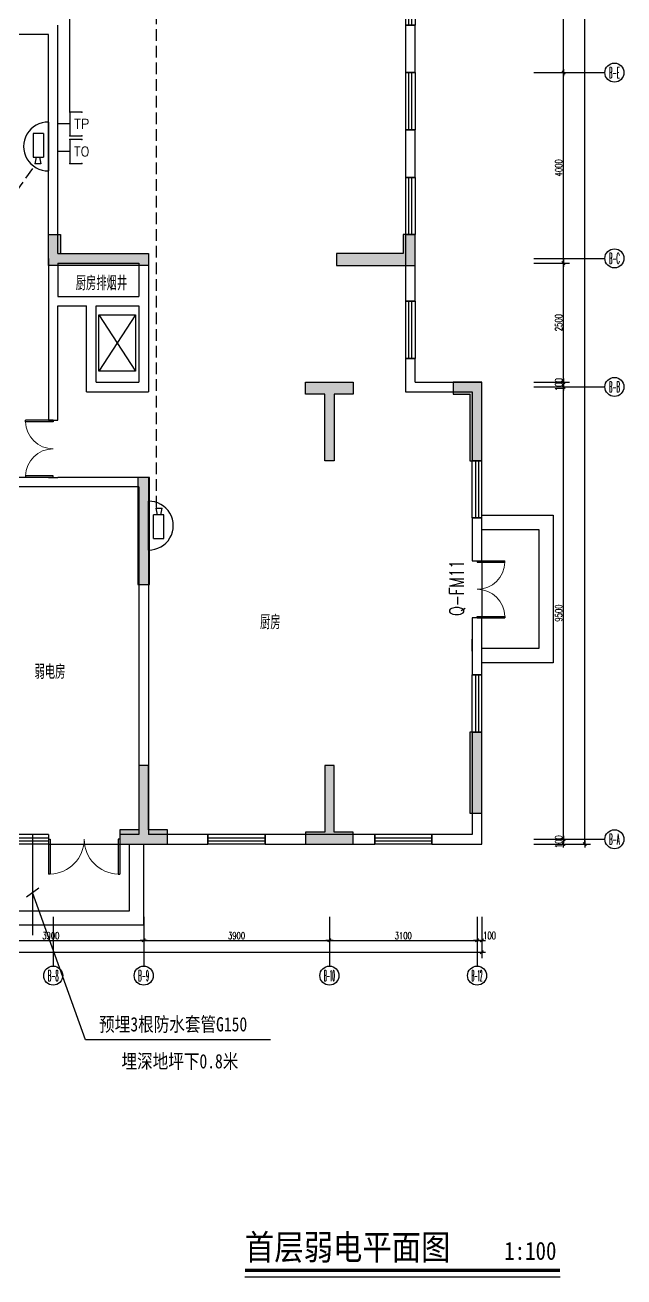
# Model space of a CAD drawing. Extents: x -41969 to 449372, y 65390 to 759577.
# Drawn here: x 86501 to 99077, y 693900 to 720192 of the extents above; entities that cross this region are included whole.
import ezdxf
from ezdxf.enums import TextEntityAlignment as Align

# ---------------------------------------------------------------- set-up
doc = ezdxf.new("R2010")
doc.units = 0
doc.header["$LTSCALE"] = 1000
doc.header["$MEASUREMENT"] = 0
doc.linetypes.add('DASH', pattern=[0.35, 0.25, -0.1])
for name, color, linetype in [('0-电气文字', 6, 'Continuous'), ('AXIS_TEXT', 7, 'Continuous'), ('DIM_SYMB', 3, 'Continuous'), ('ELEVATOR', 1, 'Continuous'), ('EQUIP-通讯', 241, 'Continuous'), ('IN-door', 2, 'Continuous'), ('jg新结构柱', 9, 'Continuous'), ('PUB_TEXT', 7, 'Continuous'), ('WALL', 7, 'Continuous'), ('WINDOW', 2, 'Continuous'), ('WINDOW_TEXT', 7, 'Continuous'), ('WIRE-照明', 120, 'Continuous'), ('安保设备SA', 241, 'Continuous'), ('室外建筑', 8, 'Continuous'), ('标注', 1, 'Continuous')]:
    doc.layers.add(name, color=color, linetype=linetype)
doc.styles.add('-宋体', font='', dxfattribs={"width": 1.3})
doc.styles.add('_TCH_AXIS', font='COMPLEX', dxfattribs={"bigfont": 'GBCBIG'})
doc.styles.add('_TCH_WINDOW', font='SIMPLEX', dxfattribs={"height": 3.5, "bigfont": 'GBCBIG'})
doc.styles.add('_TEL_DIM', font='SIMPLEX', dxfattribs={"width": 0.8, "height": 3.5, "bigfont": 'HZTXT'})
doc.styles.add('COMPLEX', font='complex_.ttf')
doc.styles.add('DIM_FONT', font='SIMPLEX', dxfattribs={"width": 0.7, "bigfont": 'GBCBIG'})
doc.styles.get("Standard").update_dxf_attribs({"font": 'gbenor.shx', "bigfont": 'gbcbig.shx'})
doc.styles.add('宋体', font='', dxfattribs={"width": 0.85})
doc.styles.get('-宋体').set_extended_font_data('NSimSun')
doc.styles.get('宋体').set_extended_font_data('NSimSun')
doc.dimstyles.new('DIMN', dxfattribs={"dimtxt": 300, "dimasz": 1, "dimexe": 250, "dimexo": 0, "dimgap": 150, "dimtad": 1, "dimdec": 0, "dimzin": 0, "dimdsep": 46, "dimtxsty": 'DIM_FONT', "dimblk": '_DIMX', "dimcen": 0.09, "dimclrd": 1, "dimclrt": 7, "dimadec": 0, "dimazin": 0, "dimtfac": 1, "dimtdec": 0, "dimtix": 1, "dimtmove": 2, "dimatfit": 3, "dimldrblk": '_DIMX', "dimfxl": 0, "dimtolj": 1, "dimtzin": 0, "dimarcsym": 0})

# ---------------------------------------------------------------- blocks, each defined once
blk = doc.blocks.new('asdsdggf54554')
at = {"layer": 'jg新结构柱'}
h = blk.add_hatch(color=256, dxfattribs=at)
h.paths.add_polyline_path([(-88250, -2243116), (-88771, -2243116), (-88771, -2243366), (-88250, -2243366)])
h.paths.add_polyline_path([(-77521, -2218066), (-77521, -2217666), (-78321, -2217666), (-78321, -2218066)])
h.paths.add_polyline_path([(-86921, -2218066), (-86921, -2217666), (-87721, -2217666), (-87721, -2218066)])
h.paths.add_polyline_path([(-86971, -2243366), (-87550, -2243366), (-87550, -2243116), (-87221, -2243116), (-87221, -2240916), (-86971, -2240916)])
h.paths.add_polyline_path([(-86921, -2235516), (-89271, -2235516), (-89271, -2235816), (-87221, -2235816), (-87221, -2237016), (-86921, -2237016)])
h.paths.add_polyline_path([(-85221, -2240666), (-85221, -2240016), (-84971, -2240016), (-84971, -2240416), (-83121, -2240416), (-83121, -2240666)])
h.paths.add_polyline_path([(-77521, -2240666), (-77521, -2240016), (-77771, -2240016), (-77771, -2240416), (-79171, -2240416), (-79171, -2240666)])
h.paths.add_polyline_path([(-77521, -2224816), (-77521, -2225466), (-77821, -2225466), (-77821, -2225116), (-79171, -2225116), (-79171, -2224816)])
h.paths.add_polyline_path([(-85321, -2224816), (-85321, -2225516), (-85021, -2225516), (-85021, -2225116), (-83571, -2225116), (-83571, -2224816)])
h.paths.add_polyline_path([(-83571, -2232566), (-83571, -2232866), (-84921, -2232866), (-84921, -2233416), (-85221, -2233416), (-85221, -2232016), (-84921, -2232016), (-84921, -2232566)])
h.paths.add_polyline_path([(-79171, -2232566), (-79171, -2232866), (-77821, -2232866), (-77821, -2233416), (-77521, -2233416), (-77521, -2232016), (-77821, -2232016), (-77821, -2232566)])
h.paths.add_polyline_path([(-76121, -2243116), (-76721, -2243116), (-76721, -2243366), (-76371, -2243366), (-76371, -2244766), (-76121, -2244766)])
h.paths.add_polyline_path([(-79221, -2244766), (-79421, -2244766), (-79421, -2243366), (-79821, -2243366), (-79821, -2243116), (-78821, -2243116), (-78821, -2243366), (-79221, -2243366)])
h.paths.add_polyline_path([(-76371, -2252166), (-76121, -2252166), (-76121, -2251916), (-76121, -2250466), (-76371, -2250466)])
h.paths.add_polyline_path([(-83096, -2245116), (-83346, -2245116), (-83346, -2245366), (-83346, -2247366), (-83096, -2247366)])
h.paths.add_polyline_path([(-79221, -2251166), (-79421, -2251166), (-79421, -2252566), (-79821, -2252566), (-79821, -2252816), (-78821, -2252816), (-78821, -2252566), (-79221, -2252566)])
h.paths.add_polyline_path([(-83121, -2251166), (-83321, -2251166), (-83321, -2252516), (-83721, -2252516), (-83721, -2252816), (-82721, -2252816), (-82721, -2252516), (-83121, -2252516)])
h.paths.add_polyline_path([(-95021, -2243416), (-95021, -2242116), (-94721, -2242116), (-94721, -2243116), (-93371, -2243116), (-93371, -2243416)])
h.paths.add_polyline_path([(-97021, -2235516), (-94821, -2235516), (-94821, -2235816), (-96721, -2235816), (-96721, -2237266), (-97021, -2237266)])
h.paths.add_polyline_path([(-96771, -2243365), (-97421, -2243365), (-97421, -2243115), (-97021, -2243115), (-97021, -2241665), (-96771, -2241665)])
h.paths.add_polyline_path([(-91171, -2247015), (-90871, -2247015), (-90871, -2245415), (-90521, -2245415), (-90521, -2245115), (-91521, -2245115), (-91521, -2245415), (-91171, -2245415)])
h.paths.add_polyline_path([(-90871, -2251166), (-91171, -2251166), (-91171, -2252516), (-91721, -2252516), (-91721, -2252816), (-90321, -2252816), (-90321, -2252516), (-90871, -2252516)])
h.paths.add_polyline_path([(-98946, -2245116), (-98696, -2245116), (-98696, -2245366), (-98696, -2247366), (-98946, -2247366)])
h.paths.add_polyline_path([(-105671, -2252166), (-105921, -2252166), (-105921, -2251916), (-105921, -2250466), (-105671, -2250466)])
h.paths.add_polyline_path([(-98721, -2251166), (-98921, -2251166), (-98921, -2252516), (-99321, -2252516), (-99321, -2252816), (-98321, -2252816), (-98321, -2252516), (-98721, -2252516)])
h.paths.add_polyline_path([(-102621, -2251166), (-102821, -2251166), (-102821, -2252566), (-103221, -2252566), (-103221, -2252816), (-102221, -2252816), (-102221, -2252566), (-102621, -2252566)])
h.paths.add_polyline_path([(-105921, -2243116), (-105321, -2243116), (-105321, -2243366), (-105671, -2243366), (-105671, -2244766), (-105921, -2244766)])
h.paths.add_polyline_path([(-102821, -2244765), (-102621, -2244765), (-102621, -2243365), (-102221, -2243365), (-102221, -2243115), (-103221, -2243115), (-103221, -2243365), (-102821, -2243365)])
h.paths.add_polyline_path([(-105121, -2236016), (-105121, -2235616), (-105921, -2235616), (-105921, -2236016)])
h.paths.add_polyline_path([(-96221, -2218066), (-96221, -2217666), (-97021, -2217666), (-97021, -2218066)])
h.paths.add_polyline_path([(-105121, -2218066), (-105121, -2217666), (-105921, -2217666), (-105921, -2218066)])
for points in [[(-85221, -2240666), (-85221, -2240016), (-84971, -2240016), (-84971, -2240416), (-83121, -2240416), (-83121, -2240666)], [(-77521, -2240666), (-77521, -2240016), (-77771, -2240016), (-77771, -2240416), (-79171, -2240416), (-79171, -2240666)], [(-79221, -2244766), (-79421, -2244766), (-79421, -2243366), (-79821, -2243366), (-79821, -2243116), (-78821, -2243116), (-78821, -2243366), (-79221, -2243366)], [(-76121, -2243116), (-76721, -2243116), (-76721, -2243366), (-76371, -2243366), (-76371, -2244766), (-76121, -2244766)], [(-83096, -2245116), (-83346, -2245116), (-83346, -2245366), (-83346, -2245366), (-83346, -2247366), (-83096, -2247366)], [(-76371, -2252166), (-76121, -2252166), (-76121, -2251916), (-76121, -2251916), (-76121, -2250466), (-76371, -2250466)], [(-83121, -2251166), (-83321, -2251166), (-83321, -2252516), (-83721, -2252516), (-83721, -2252816), (-82721, -2252816), (-82721, -2252516), (-83121, -2252516)], [(-79221, -2251166), (-79421, -2251166), (-79421, -2252566), (-79821, -2252566), (-79821, -2252816), (-78821, -2252816), (-78821, -2252566), (-79221, -2252566)]]:
    blk.add_lwpolyline(points, close=True, dxfattribs=at)
blk = doc.blocks.new('_DIMX')
blk.add_line((-150, 0), (150, 0))
at = {"const_width": 50}
blk.add_lwpolyline([(-70, -70), (70, 70)], dxfattribs=at)
blk = doc.blocks.new('*D86')
at = {"layer": 'Defpoints', "color": 0}
for p in [(116969, -2167744), (117594, -2167744), (116969, -2167844)]:
    blk.add_point(p, dxfattribs=at)
at = {"layer": '标注', "color": 0, "lineweight": -2}
for p, q in [((116969, -2167744), (117719, -2167744)), ((116969, -2167844), (117719, -2167844))]:
    blk.add_line(p, q, dxfattribs=at)
at = {"layer": '标注', "color": 1, "lineweight": -2}
for p, q in [((117594, -2167743), (117594, -2167743)), ((117594, -2167844), (117594, -2167744)), ((117594, -2167844), (117594, -2167845))]:
    blk.add_line(p, q, dxfattribs=at)
at = {"layer": '标注', "color": 1, "lineweight": -2, "xscale": 0.5, "yscale": 0.5, "zscale": 0.5}
for p, rotation in [((117594, -2167744), 270), ((117594, -2167844), 90)]:
    blk.add_blockref('_DIMX', p, dxfattribs=dict(at, rotation=rotation))
at = {"layer": '标注', "color": 7, "insert": (117494, -2167794), "char_height": 150, "attachment_point": 5, "rotation": 90, "style": 'DIM_FONT'}
blk.add_mtext('\\A1;100', dxfattribs=at)
blk = doc.blocks.new('*D87')
at = {"layer": 'Defpoints', "color": 0}
for p in [(116969, -2158244), (117594, -2158244), (116969, -2167744)]:
    blk.add_point(p, dxfattribs=at)
at = {"layer": '标注', "color": 0, "lineweight": -2}
for p, q in [((116969, -2158244), (117719, -2158244)), ((116969, -2167744), (117719, -2167744))]:
    blk.add_line(p, q, dxfattribs=at)
at = {"layer": '标注', "color": 1, "lineweight": -2}
blk.add_line((117594, -2167743), (117594, -2158244), dxfattribs=at)
at = {"layer": '标注', "color": 1, "lineweight": -2, "xscale": 0.5, "yscale": 0.5, "zscale": 0.5}
for p, rotation in [((117594, -2158244), 90), ((117594, -2167744), 270)]:
    blk.add_blockref('_DIMX', p, dxfattribs=dict(at, rotation=rotation))
at = {"layer": '标注', "color": 7, "insert": (117494, -2162994), "char_height": 150, "attachment_point": 5, "rotation": 90, "style": 'DIM_FONT'}
blk.add_mtext('\\A1;9500', dxfattribs=at)
blk = doc.blocks.new('*D88')
at = {"layer": 'Defpoints', "color": 0}
for p in [(116969, -2158144), (116969, -2158244), (117594, -2158144)]:
    blk.add_point(p, dxfattribs=at)
at = {"layer": '标注', "color": 0, "lineweight": -2}
for p, q in [((116969, -2158144), (117719, -2158144)), ((116969, -2158244), (117719, -2158244))]:
    blk.add_line(p, q, dxfattribs=at)
at = {"layer": '标注', "color": 1, "lineweight": -2}
blk.add_line((117594, -2158243), (117594, -2158144), dxfattribs=at)
at = {"layer": '标注', "color": 1, "lineweight": -2, "xscale": 0.5, "yscale": 0.5, "zscale": 0.5}
for p, rotation in [((117594, -2158144), 90), ((117594, -2158244), 270)]:
    blk.add_blockref('_DIMX', p, dxfattribs=dict(at, rotation=rotation))
at = {"layer": '标注', "color": 7, "insert": (117496, -2158194), "char_height": 150, "attachment_point": 5, "rotation": 90, "style": 'DIM_FONT'}
blk.add_mtext('\\A1;100', dxfattribs=at)
blk = doc.blocks.new('*D89')
at = {"layer": 'Defpoints', "color": 0}
for p in [(116969, -2155644), (117594, -2155644), (116969, -2158144)]:
    blk.add_point(p, dxfattribs=at)
at = {"layer": '标注', "color": 0, "lineweight": -2}
for p, q in [((116969, -2155644), (117719, -2155644)), ((116969, -2158144), (117719, -2158144))]:
    blk.add_line(p, q, dxfattribs=at)
at = {"layer": '标注', "color": 1, "lineweight": -2}
blk.add_line((117594, -2158143), (117594, -2155644), dxfattribs=at)
at = {"layer": '标注', "color": 1, "lineweight": -2, "xscale": 0.5, "yscale": 0.5, "zscale": 0.5}
for p, rotation in [((117594, -2155644), 90), ((117594, -2158144), 270)]:
    blk.add_blockref('_DIMX', p, dxfattribs=dict(at, rotation=rotation))
at = {"layer": '标注', "color": 7, "insert": (117494, -2156894), "char_height": 150, "attachment_point": 5, "rotation": 90, "style": 'DIM_FONT'}
blk.add_mtext('\\A1;2500', dxfattribs=at)
blk = doc.blocks.new('*D90')
at = {"layer": 'Defpoints', "color": 0}
for p in [(116969, -2151644), (117594, -2151644), (116969, -2155644)]:
    blk.add_point(p, dxfattribs=at)
at = {"layer": '标注', "color": 0, "lineweight": -2}
for p, q in [((116969, -2151644), (117719, -2151644)), ((116969, -2155644), (117719, -2155644))]:
    blk.add_line(p, q, dxfattribs=at)
at = {"layer": '标注', "color": 1, "lineweight": -2}
blk.add_line((117594, -2155643), (117594, -2151644), dxfattribs=at)
at = {"layer": '标注', "color": 1, "lineweight": -2, "xscale": 0.5, "yscale": 0.5, "zscale": 0.5}
for p, rotation in [((117594, -2151644), 90), ((117594, -2155644), 270)]:
    blk.add_blockref('_DIMX', p, dxfattribs=dict(at, rotation=rotation))
at = {"layer": '标注', "color": 7, "insert": (117494, -2153644), "char_height": 150, "attachment_point": 5, "rotation": 90, "style": 'DIM_FONT'}
blk.add_mtext('\\A1;4000', dxfattribs=at)
blk = doc.blocks.new('*D91')
at = {"layer": 'Defpoints', "color": 0}
for p in [(116969, -2147744), (117594, -2147744), (116969, -2151644)]:
    blk.add_point(p, dxfattribs=at)
at = {"layer": '标注', "color": 0, "lineweight": -2}
for p, q in [((116969, -2147744), (117719, -2147744)), ((116969, -2151644), (117719, -2151644))]:
    blk.add_line(p, q, dxfattribs=at)
at = {"layer": '标注', "color": 1, "lineweight": -2}
blk.add_line((117594, -2151643), (117594, -2147744), dxfattribs=at)
at = {"layer": '标注', "color": 1, "lineweight": -2, "xscale": 0.5, "yscale": 0.5, "zscale": 0.5}
for p, rotation in [((117594, -2147744), 90), ((117594, -2151644), 270)]:
    blk.add_blockref('_DIMX', p, dxfattribs=dict(at, rotation=rotation))
at = {"layer": '标注', "color": 7, "insert": (117494, -2149694), "char_height": 150, "attachment_point": 5, "rotation": 90, "style": 'DIM_FONT'}
blk.add_mtext('\\A1;3900', dxfattribs=at)
blk = doc.blocks.new('*D96')
at = {"layer": 'Defpoints', "color": 0}
for p in [(116969, -2132694), (118039, -2132694), (116969, -2167844)]:
    blk.add_point(p, dxfattribs=at)
at = {"layer": '标注', "color": 0, "lineweight": -2}
for p, q in [((116969, -2132694), (118164, -2132694)), ((116969, -2167844), (118164, -2167844))]:
    blk.add_line(p, q, dxfattribs=at)
at = {"layer": '标注', "color": 1, "lineweight": -2}
blk.add_line((118039, -2167843), (118039, -2132694), dxfattribs=at)
at = {"layer": '标注', "color": 1, "lineweight": -2, "xscale": 0.5, "yscale": 0.5, "zscale": 0.5}
for p, rotation in [((118039, -2132694), 90), ((118039, -2167844), 270)]:
    blk.add_blockref('_DIMX', p, dxfattribs=dict(at, rotation=rotation))
at = {"layer": '标注', "color": 7, "insert": (117939, -2150269), "char_height": 150, "attachment_point": 5, "rotation": 90, "style": 'DIM_FONT'}
blk.add_mtext('\\A1;35150', dxfattribs=at)
blk = doc.blocks.new('*D102')
at = {"layer": 'Defpoints', "color": 0}
for p in [(104879, -2169371), (108779, -2169371), (108779, -2169867)]:
    blk.add_point(p, dxfattribs=at)
at = {"layer": '标注', "color": 0, "lineweight": -2}
for p, q in [((104879, -2169371), (104879, -2169992)), ((108779, -2169371), (108779, -2169992))]:
    blk.add_line(p, q, dxfattribs=at)
at = {"layer": '标注', "color": 1, "lineweight": -2}
blk.add_line((104880, -2169867), (108779, -2169867), dxfattribs=at)
at = {"layer": '标注', "color": 1, "lineweight": -2, "xscale": 0.5, "yscale": 0.5, "zscale": 0.5, "rotation": 180}
blk.add_blockref('_DIMX', (104879, -2169867), dxfattribs=at)
at = {"layer": '标注', "color": 1, "lineweight": -2, "xscale": 0.5, "yscale": 0.5, "zscale": 0.5}
blk.add_blockref('_DIMX', (108779, -2169867), dxfattribs=at)
at = {"layer": '标注', "color": 7, "insert": (106829, -2169767), "char_height": 150, "attachment_point": 5, "style": 'DIM_FONT'}
blk.add_mtext('\\A1;3900', dxfattribs=at)
blk = doc.blocks.new('*D103')
at = {"layer": 'Defpoints', "color": 0}
for p in [(108779, -2169371), (112679, -2169371), (112679, -2169867)]:
    blk.add_point(p, dxfattribs=at)
at = {"layer": '标注', "color": 0, "lineweight": -2}
for p, q in [((108779, -2169371), (108779, -2169992)), ((112679, -2169371), (112679, -2169992))]:
    blk.add_line(p, q, dxfattribs=at)
at = {"layer": '标注', "color": 1, "lineweight": -2}
blk.add_line((108780, -2169867), (112679, -2169867), dxfattribs=at)
at = {"layer": '标注', "color": 1, "lineweight": -2, "xscale": 0.5, "yscale": 0.5, "zscale": 0.5, "rotation": 180}
blk.add_blockref('_DIMX', (108779, -2169867), dxfattribs=at)
at = {"layer": '标注', "color": 1, "lineweight": -2, "xscale": 0.5, "yscale": 0.5, "zscale": 0.5}
blk.add_blockref('_DIMX', (112679, -2169867), dxfattribs=at)
at = {"layer": '标注', "color": 7, "insert": (110729, -2169767), "char_height": 150, "attachment_point": 5, "style": 'DIM_FONT'}
blk.add_mtext('\\A1;3900', dxfattribs=at)
blk = doc.blocks.new('*D104')
at = {"layer": 'Defpoints', "color": 0}
for p in [(112679, -2169371), (115779, -2169371), (115779, -2169867)]:
    blk.add_point(p, dxfattribs=at)
at = {"layer": '标注', "color": 0, "lineweight": -2}
for p, q in [((112679, -2169371), (112679, -2169992)), ((115779, -2169371), (115779, -2169992))]:
    blk.add_line(p, q, dxfattribs=at)
at = {"layer": '标注', "color": 1, "lineweight": -2}
blk.add_line((112680, -2169867), (115779, -2169867), dxfattribs=at)
at = {"layer": '标注', "color": 1, "lineweight": -2, "xscale": 0.5, "yscale": 0.5, "zscale": 0.5, "rotation": 180}
blk.add_blockref('_DIMX', (112679, -2169867), dxfattribs=at)
at = {"layer": '标注', "color": 1, "lineweight": -2, "xscale": 0.5, "yscale": 0.5, "zscale": 0.5}
blk.add_blockref('_DIMX', (115779, -2169867), dxfattribs=at)
at = {"layer": '标注', "color": 7, "insert": (114229, -2169767), "char_height": 150, "attachment_point": 5, "style": 'DIM_FONT'}
blk.add_mtext('\\A1;3100', dxfattribs=at)
blk = doc.blocks.new('*D105')
at = {"layer": 'Defpoints', "color": 0}
for p in [(115779, -2169371), (115879, -2169371), (115879, -2169867)]:
    blk.add_point(p, dxfattribs=at)
at = {"layer": '标注', "color": 0, "lineweight": -2}
for p, q in [((115779, -2169371), (115779, -2169992)), ((115879, -2169371), (115879, -2169992))]:
    blk.add_line(p, q, dxfattribs=at)
at = {"layer": '标注', "color": 1, "lineweight": -2}
blk.add_line((115780, -2169867), (115879, -2169867), dxfattribs=at)
at = {"layer": '标注', "color": 1, "lineweight": -2, "xscale": 0.5, "yscale": 0.5, "zscale": 0.5, "rotation": 180}
blk.add_blockref('_DIMX', (115779, -2169867), dxfattribs=at)
at = {"layer": '标注', "color": 1, "lineweight": -2, "xscale": 0.5, "yscale": 0.5, "zscale": 0.5}
blk.add_blockref('_DIMX', (115879, -2169867), dxfattribs=at)
at = {"layer": '标注', "color": 7, "insert": (116041, -2169766), "char_height": 150, "attachment_point": 5, "style": 'DIM_FONT'}
blk.add_mtext('\\A1;100', dxfattribs=at)
blk = doc.blocks.new('*D106')
at = {"layer": 'Defpoints', "color": 0}
for p in [(86079, -2169371), (115879, -2169371), (115879, -2170117)]:
    blk.add_point(p, dxfattribs=at)
at = {"layer": '标注', "color": 0, "lineweight": -2}
for p, q in [((86079, -2169371), (86079, -2170242)), ((115879, -2169371), (115879, -2170242))]:
    blk.add_line(p, q, dxfattribs=at)
at = {"layer": '标注', "color": 1, "lineweight": -2}
blk.add_line((86080, -2170117), (115879, -2170117), dxfattribs=at)
at = {"layer": '标注', "color": 1, "lineweight": -2, "xscale": 0.5, "yscale": 0.5, "zscale": 0.5, "rotation": 180}
blk.add_blockref('_DIMX', (86079, -2170117), dxfattribs=at)
at = {"layer": '标注', "color": 1, "lineweight": -2, "xscale": 0.5, "yscale": 0.5, "zscale": 0.5}
blk.add_blockref('_DIMX', (115879, -2170117), dxfattribs=at)
at = {"layer": '标注', "color": 7, "insert": (100979, -2170017), "char_height": 150, "attachment_point": 5, "style": 'DIM_FONT'}
blk.add_mtext('\\A1;29800', dxfattribs=at)
blk = doc.blocks.new('_AXISO')
blk.add_circle((0, 0), 0.5)
at = {"layer": 'AXIS_TEXT', "style": 'COMPLEX', "width": 1.041667}
blk.add_attdef('A', text='', height=0.56, dxfattribs=at).set_placement((-0.25, -0.28), (0.25, -0.28), align=Align.FIT)
blk = doc.blocks.new('$WINLIB2D$00000001')
at = {"color": 0}
for points in [[(-0.5, 0.5), (-0.5, -0.5)], [(-0.5, 0.5), (0.5, 0.5)], [(0.5, -0.5), (0.5, 0.5)], [(0.5, 0.167), (-0.5, 0.167)], [(0.5, -0.167), (-0.5, -0.167)], [(-0.5, -0.5), (0.5, -0.5)]]:
    blk.add_lwpolyline(points, dxfattribs=at)
blk = doc.blocks.new('$DorLib2D$00000002')
for p, q in [((-0.5, 0), (-0.5, 0.4875)), ((-0.475, 0.4875), (-0.5, 0.4875)), ((-0.475, 0), (-0.475, 0.4875)), ((0.475, 0), (0.475, 0.4875)), ((0.475, 0.4875), (0.5, 0.4875)), ((0.5, 0), (0.5, 0.4875)), ((-0.5, 0), (-0.475, 0)), ((0.5, 0), (0.475, 0))]:
    blk.add_line(p, q)
at = {"lineweight": 13}
for centre, start, end in [((-0.4875, 0), 0, 88.53072), ((0.4875, 0), 91.46928, 180)]:
    blk.add_arc(centre, 0.4875, start, end, dxfattribs=at)
blk = doc.blocks.new('$equip$00001847')
for p, q in [((-0.5, 0.499), (-0.5, 0.999)), ((0.5, 0.999), (0.5, 0.499)), ((0.5, 0.499), (-0.5, 0.499)), ((0, 0.5), (0, 0))]:
    blk.add_line(p, q)
for p in [(-0.5, 0.999), (0.5, 0.999), (-0.5, 0.499), (0, 0), (0.5, 0.499)]:
    blk.add_point(p)
at = {"color": 7, "style": '_TEL_DIM'}
blk.add_attdef('$TEXT$', text='', height=0.4, dxfattribs=at).set_placement((0, 0.999), align=Align.MIDDLE_CENTER)
at = {"color": 7, "style": '_TEL_DIM', "flags": 1}
blk.add_attdef('A', text='', height=0.00002, dxfattribs=at).set_placement((0, 0), align=Align.MIDDLE_CENTER)
blk = doc.blocks.new('A$C59FF3FA0')
at = {"layer": '安保设备SA'}
for p, q in [((0, 724), (1426, 724)), ((334, 575), (334, 273)), ((334, 575), (1024, 575)), ((1024, 273), (1024, 575)), ((1024, 461), (1224, 500)), ((1224, 500), (1224, 322)), ((334, 273), (1024, 273)), ((1024, 361), (1224, 322))]:
    blk.add_line(p, q, dxfattribs=at)
blk.add_ellipse((713, 713), major_axis=(-713, 11), ratio=1, start_param=0.00047, end_param=3.17192, dxfattribs=at)
blk = doc.blocks.new('A$C1C350876')
at = {"layer": '标注', "color": 1}
for p, q in [((17114.5, 5435), (18608.9, 5435)), ((17114.5, 1535), (18608.9, 1535)), ((17114.5, -1165), (18608.9, -1165)), ((17114.5, -10665), (18608.9, -10665)), ((7024.6, -12291.6), (7024.6, -13329.1)), ((8924.6, -12291.6), (8924.6, -13329.1)), ((12824.6, -12291.6), (12824.6, -13329.1)), ((15924.6, -12291.6), (15924.6, -13329.1))]:
    blk.add_line(p, q, dxfattribs=at)
for centre in [(18808.9, 5435), (18808.9, 1535), (18808.9, -1165), (18808.9, -10665)]:
    blk.add_circle(centre, 200, dxfattribs=at)
ref = blk.add_blockref('_AXISO', (7024.6, -13529.1), dxfattribs=dict(at, xscale=400, yscale=400, zscale=400))
ref.add_attrib('A', 'B-8', dxfattribs={"layer": 'AXIS_TEXT', "height": 226.27, "style": '_TCH_AXIS', "width": 0.33871}).set_placement((6911.5, -13642.2), (7137.8, -13642.2), align=Align.FIT)
ref = blk.add_blockref('_AXISO', (8924.6, -13529.1), dxfattribs=dict(at, xscale=400, yscale=400, zscale=400))
ref.add_attrib('A', 'B-9', dxfattribs={"layer": 'AXIS_TEXT', "height": 226.27, "style": '_TCH_AXIS', "width": 0.33871}).set_placement((8811.5, -13642.2), (9037.8, -13642.2), align=Align.FIT)
ref = blk.add_blockref('_AXISO', (12824.6, -13529.1), dxfattribs=dict(at, xscale=400, yscale=400, zscale=400))
ref.add_attrib('A', 'B-10', dxfattribs={"layer": 'AXIS_TEXT', "height": 226.27, "style": '_TCH_AXIS', "width": 0.272727}).set_placement((12711.5, -13642.2), (12937.8, -13642.2), align=Align.FIT)
ref = blk.add_blockref('_AXISO', (15924.6, -13529.1), dxfattribs=dict(at, xscale=400, yscale=400, zscale=400))
ref.add_attrib('A', 'B-12', dxfattribs={"layer": 'AXIS_TEXT', "height": 226.27, "style": '_TCH_AXIS', "width": 0.272727}).set_placement((15811.5, -13642.2), (16037.8, -13642.2), align=Align.FIT)
at = {"layer": '标注', "color": 0, "style": '_TCH_AXIS'}
for s, width, p, p2 in [('B-E', 0.328125, (18695.8, 5321.9), (18922.1, 5321.9)), ('B-C', 0.333333, (18695.8, 1421.9), (18922.1, 1421.9)), ('B-B', 0.323077, (18695.8, -1278.1), (18922.1, -1278.1)), ('B-A', 0.318182, (18695.8, -10778.1), (18922.1, -10778.1))]:
    blk.add_text(s, height=226.27, dxfattribs=dict(at, width=width)).set_placement(p, p2, align=Align.FIT)
at = {"layer": '标注', "color": 1}
for p1, p2, distance, picture, middle in [((17114.5, -10765), (17114.5, 24385), -1069.7, '*D96', (18084.2, 6810)), ((17114.5, 5435), (17114.5, 9335), -625.4, '*D91', (17639.9, 7385)), ((17114.5, 1435), (17114.5, 5435), -625.4, '*D90', (17639.9, 3435)), ((17114.5, -1065), (17114.5, 1435), -625.4, '*D89', (17639.9, 185)), ((17114.5, -10665), (17114.5, -1165), -625.4, '*D87', (17639.9, -5915)), ((17114.5, -10765), (17114.5, -10665), -625.4, '*D86', (17639.9, -10715)), ((-13775.4, -12291.6), (16024.6, -12291.6), -746.8, '*D106', (1124.6, -12938.4)), ((5024.6, -12291.6), (8924.6, -12291.6), -496.8, '*D102', (6974.6, -12688.4)), ((8924.6, -12291.6), (12824.6, -12291.6), -496.8, '*D103', (10874.6, -12688.4)), ((12824.6, -12291.6), (15924.6, -12291.6), -496.8, '*D104', (14374.6, -12688.4))]:
    dim = blk.add_aligned_dim(p1=p1, p2=p2, distance=distance, dimstyle='DIMN', override={"dimscale": 0.5, "dimgap": 50}, dxfattribs=at)
    dim.commit()
    dim.dimension.update_dxf_attribs({"geometry": picture, "text_midpoint": middle, "insert": (-99854.4, 2157078.9)})
for base, p1, p2, angle, picture, middle in [((17739.9, -1065), (17114.5, -1165), (17114.5, -1065), 90, '*D88', (17641.9, -1115)), ((16024.6, -12788.4), (15924.6, -12291.6), (16024.6, -12291.6), 0, '*D105', (16187, -12687.2))]:
    dim = blk.add_linear_dim(base=base, p1=p1, p2=p2, angle=angle, dimstyle='DIMN', override={"dimscale": 0.5, "dimgap": 50}, dxfattribs=at)
    dim.commit()
    dim.dimension.update_dxf_attribs({"geometry": picture, "text_midpoint": middle, "dimtype": 129, "insert": (-99854.4, 2157078.9)})

msp = doc.modelspace()

# ---------------------------------------------------------------- linework, layer by layer
at = {"layer": '0-电气文字', "linetype": 'Continuous'}
for p, q in [((86786.9, 702063.5), (86532.9, 701874.4)), ((87771.3, 698878.8), (86654.5, 701971.8)), ((91654.6, 698878.8), (87771.3, 698878.8))]:
    msp.add_line(p, q, dxfattribs=at)
at = {"layer": 'DIM_SYMB', "const_width": 70}
msp.add_lwpolyline([(91117.4, 694039.8), (97733.7, 694039.8)], dxfattribs=at)
at = {"layer": 'DIM_SYMB'}
msp.add_lwpolyline([(91117.4, 693899.8), (97733.7, 693899.8)], dxfattribs=at)
at = {"layer": 'ELEVATOR'}
msp.add_lwpolyline([(88051.9, 714108.3), (88817.8, 714108.3), (88817.8, 712921.8), (88051.9, 712921.8)], close=True, dxfattribs=at)
for points in [[(88817.8, 714108.3), (88051.9, 712921.8)], [(88051.9, 714108.3), (88817.8, 712921.8)]]:
    msp.add_lwpolyline(points, dxfattribs=at)
at = {"layer": 'IN-door'}
for p, q in [((96092.4, 708941.8), (96092.4, 707741.8)), ((86992.3, 702992.2), (88492.3, 702992.2))]:
    msp.add_line(p, q, dxfattribs=at)
at = {"layer": 'WALL'}
for p, q in [((87192.3, 715392.2), (87192.3, 720192.2)), ((94492.3, 720192.2), (94492.3, 719192.2)), ((94692.3, 720192.2), (94492.3, 720192.2)), ((94692.3, 719192.2), (94692.3, 720192.2)), ((86992.3, 719992.2), (85192.3, 719992.2)), ((86992.3, 715292.2), (86992.3, 719992.2)), ((94492.3, 719192.2), (94692.3, 719192.2)), ((94492.3, 717992.2), (94492.3, 716992.2)), ((94692.3, 717992.2), (94492.3, 717992.2)), ((94692.3, 716992.2), (94692.3, 717992.2)), ((94492.3, 716992.2), (94692.3, 716992.2)), ((94492.3, 715792.2), (94492.3, 714391.7)), ((94692.3, 715792.2), (94492.3, 715792.2)), ((94692.3, 714391.7), (94692.3, 715792.2)), ((86992.3, 715292.2), (86992.3, 714392.2)), ((87192.3, 715392.2), (89092.3, 715392.2)), ((87192.3, 715192.2), (87192.3, 714492.2)), ((87192.3, 715192.2), (88892.3, 715192.2)), ((88892.3, 715192.2), (88892.3, 714492.2)), ((89092.3, 715392.2), (89092.3, 714392.2)), ((86992.3, 714392.2), (86992.3, 711892.2)), ((87192.3, 714492.2), (87892.3, 714492.2)), ((87892.3, 714492.2), (88892.3, 714492.2)), ((89092.3, 714392.2), (89092.3, 712492.2)), ((94492.3, 714391.7), (94692.3, 714391.7)), ((87192.3, 714292.2), (87792.3, 714292.2)), ((87192.3, 711892.2), (87192.3, 714292.2)), ((87792.3, 712492.2), (87792.3, 714292.2)), ((87992.3, 712692.2), (87992.3, 714292.2)), ((87992.3, 714292.2), (88892.3, 714292.2)), ((88892.3, 714292.2), (88892.3, 712692.2)), ((94692.3, 713191.7), (94492.3, 713191.7)), ((94492.3, 713191.7), (94492.3, 712492.2)), ((94692.3, 712692.2), (94692.3, 713191.7)), ((87992.3, 712692.2), (88892.3, 712692.2)), ((94692.3, 712692.2), (96092.3, 712692.2)), ((96092.3, 711041.8), (96092.3, 712692.2)), ((87792.3, 712492.2), (89092.3, 712492.2)), ((94492.3, 712492.2), (95892.3, 712492.2)), ((95892.3, 712492.2), (95892.3, 711041.8)), ((86992.3, 711892.2), (87192.3, 711892.2)), ((95892.3, 711041.8), (96092.3, 711041.8)), ((86992.3, 710692.2), (84992.3, 710692.2)), ((86992.3, 710692.2), (87192.3, 710692.2)), ((89092.3, 710692.2), (87192.3, 710692.2)), ((89092.3, 710692.2), (89092.3, 703192.2)), ((87092.3, 710492.2), (85192.3, 710492.2)), ((88892.3, 710492.2), (87092.3, 710492.2)), ((88892.3, 710492.2), (88892.3, 703192.2)), ((96092.3, 709841.8), (95892.3, 709841.8)), ((95892.3, 709841.8), (95892.3, 708941.8)), ((96092.3, 708941.8), (96092.3, 709841.8)), ((95892.3, 708941.8), (96092.3, 708941.8)), ((96092.3, 707741.8), (95892.3, 707741.8)), ((95892.3, 707741.8), (95892.3, 706542.2)), ((96092.3, 706542.2), (96092.3, 707741.8)), ((95892.3, 707291.8), (95892.3, 707042.2)), ((95892.3, 707041.8), (95892.3, 707291.8)), ((95892.3, 706542.2), (96092.3, 706542.2)), ((96092.3, 705342.2), (95892.3, 705342.2)), ((95892.3, 705342.2), (95892.3, 703192.2)), ((96092.3, 702992.2), (96092.3, 705342.2)), ((88892.3, 703192.2), (88492.3, 703192.2)), ((88492.3, 703192.2), (88492.3, 702992.2)), ((90342.3, 703192.2), (89092.3, 703192.2)), ((90342.3, 702992.2), (90342.3, 703192.2)), ((93842.3, 703192.2), (91542.3, 703192.2)), ((91542.3, 703192.2), (91542.3, 702992.2)), ((93842.3, 702992.2), (93842.3, 703192.2)), ((95892.3, 703192.2), (95042.3, 703192.2)), ((95042.3, 703192.2), (95042.3, 702992.2)), ((88492.3, 702992.2), (88992.3, 702992.2)), ((88992.3, 702992.2), (90342.3, 702992.2)), ((91542.3, 702992.2), (93842.3, 702992.2)), ((95042.3, 702992.2), (96092.3, 702992.2))]:
    msp.add_line(p, q, dxfattribs=at)
at = {"layer": 'WIRE-照明', "linetype": 'DASH'}
for p, q in [((89261.1, 710057.3), (89261.1, 730621.8)), ((85913.9, 716118.1), (86689.7, 717222.4))]:
    msp.add_line(p, q, dxfattribs=at)
at = {"layer": 'WIRE-照明'}
for p, q in [((87441.8, 718364.8), (87441.8, 720640.3)), ((86654.5, 703193.2), (86654.5, 701076.5))]:
    msp.add_line(p, q, dxfattribs=at)
at = {"layer": '室外建筑'}
for points in [[(96092.4, 709900.4), (97592.4, 709900.4), (97592.4, 706800.4), (96092.4, 706800.4)], [(96092.4, 709600.4), (97292.4, 709600.4), (97292.4, 707100.4), (96092.4, 707100.4)], [(81592.3, 702992.2), (81592.3, 701292.2), (88992.3, 701292.2), (88992.3, 702992.2)], [(81892.3, 702992.2), (81892.3, 701592.2), (88692.3, 701592.2), (88692.3, 702992.2)]]:
    msp.add_lwpolyline(points, dxfattribs=at)

# ---------------------------------------------------------------- block references
at = {"layer": 'EQUIP-通讯'}
ref = msp.add_blockref('$equip$00001847', (87192.3, 718114.8), dxfattribs=dict(at, xscale=-500.0000000000005, yscale=500, zscale=500, rotation=270.0000025044783))
ref.add_attrib('$TEXT$', 'TP', dxfattribs={"layer": '0', "color": 7, "height": 200, "style": '_TEL_DIM'}).set_placement((87691.8, 718114.8), align=Align.MIDDLE_CENTER)
ref = msp.add_blockref('$equip$00001847', (87192.3, 717536.6), dxfattribs=dict(at, xscale=-500.0000000000005, yscale=500, zscale=500, rotation=270.0000025044783))
ref.add_attrib('$TEXT$', 'TO', dxfattribs={"layer": '0', "color": 7, "height": 200, "style": '_TEL_DIM'}).set_placement((87691.8, 717536.6), align=Align.MIDDLE_CENTER)
at = {"layer": 'IN-door', "zscale": 200}
for p, xscale, yscale, rotation in [((87092.3, 711292.2), -1200, -1200, 269.9999997530657), ((87742.3, 703092.2), -1500, 1500, 180)]:
    msp.add_blockref('$DorLib2D$00000002', p, dxfattribs=dict(at, xscale=xscale, yscale=yscale, rotation=rotation))
at = {"layer": 'IN-door'}
ref = msp.add_blockref('$DorLib2D$00000002', (95992.3, 708341.8), dxfattribs=dict(at, xscale=1200, yscale=-1200, zscale=200, rotation=89.99999998474422))
ref.add_attrib('A', 'Q-FM11', (95713.4, 707786.8), dxfattribs={"layer": 'WINDOW_TEXT', "height": 297.5, "rotation": 90, "style": '_TCH_WINDOW', "width": 0.705882})
at = {"layer": 'jg新结构柱'}
msp.add_blockref('asdsdggf54554', (172213.1, 2955807.7), dxfattribs=at)
at = {"layer": 'WINDOW'}
for p, xscale, yscale, zscale, rotation in [((94592.3, 720792.2), 1200, 200, 1200, 270.0000000096431), ((94592.3, 718592.2), 1200, 200, 1200, 270.0000000096431), ((94592.3, 716392.2), 1200, 200, 1200, 270.0000000096431), ((94592.3, 713791.7), 1200, 200, 1200, 270.0000000096431), ((95992.3, 710441.8), 1200, 200, 1200, 89.99999998474422), ((95992.3, 705942.2), 1200, 200, 1200, 89.99999998474422), ((86492.3, 703092.2), 1000, -200, 1000, 180), ((90942.3, 703092.2), 1200, 200, 1200, 180), ((94442.3, 703092.2), 1200, 200, 1200, 180)]:
    msp.add_blockref('$WINLIB2D$00000001', p, dxfattribs=dict(at, xscale=xscale, yscale=yscale, zscale=zscale, rotation=rotation))
at = {"layer": '安保设备SA', "xscale": 0.7195327877998388, "yscale": 0.7195327840745449, "zscale": 0.7195327856640003}
for p, rotation in [((86471.6, 718155.2), 270.0000057103522), ((89612.9, 709165.8), 90.00000571035223)]:
    msp.add_blockref('A$C59FF3FA0', p, dxfattribs=dict(at, rotation=rotation))
at = {"layer": '标注'}
msp.add_blockref('A$C1C350876', (80067.6, 713757.2), dxfattribs=at)

# ---------------------------------------------------------------- texts
at = {"color": 9}
for s, p in [('厨房排烟井', (87565.1, 714621.2)), ('厨房', (91435.1, 707502.6)), ('弱电房', (86699.5, 706459.5))]:
    msp.add_text(s, height=300, dxfattribs=at).set_placement(p)
at = {"layer": '0-电气文字', "linetype": 'Continuous', "style": '-宋体', "width": 0.8}
for s, p in [('预埋3根防水套管G150', (88057.1, 699056.9)), ('埋深地坪下0.8米', (88525.9, 698280.6))]:
    msp.add_text(s, height=300, dxfattribs=at).set_placement(p)
at = {"layer": 'PUB_TEXT', "style": '宋体', "width": 0.85}
for s, height, p in [('首层弱电平面图', 531.65, (91117.4, 694259.5)), ('1:100', 379.75, (96561.3, 694259.5))]:
    msp.add_text(s, height=height, dxfattribs=at).set_placement(p)

doc.saveas('drawing.dxf')
